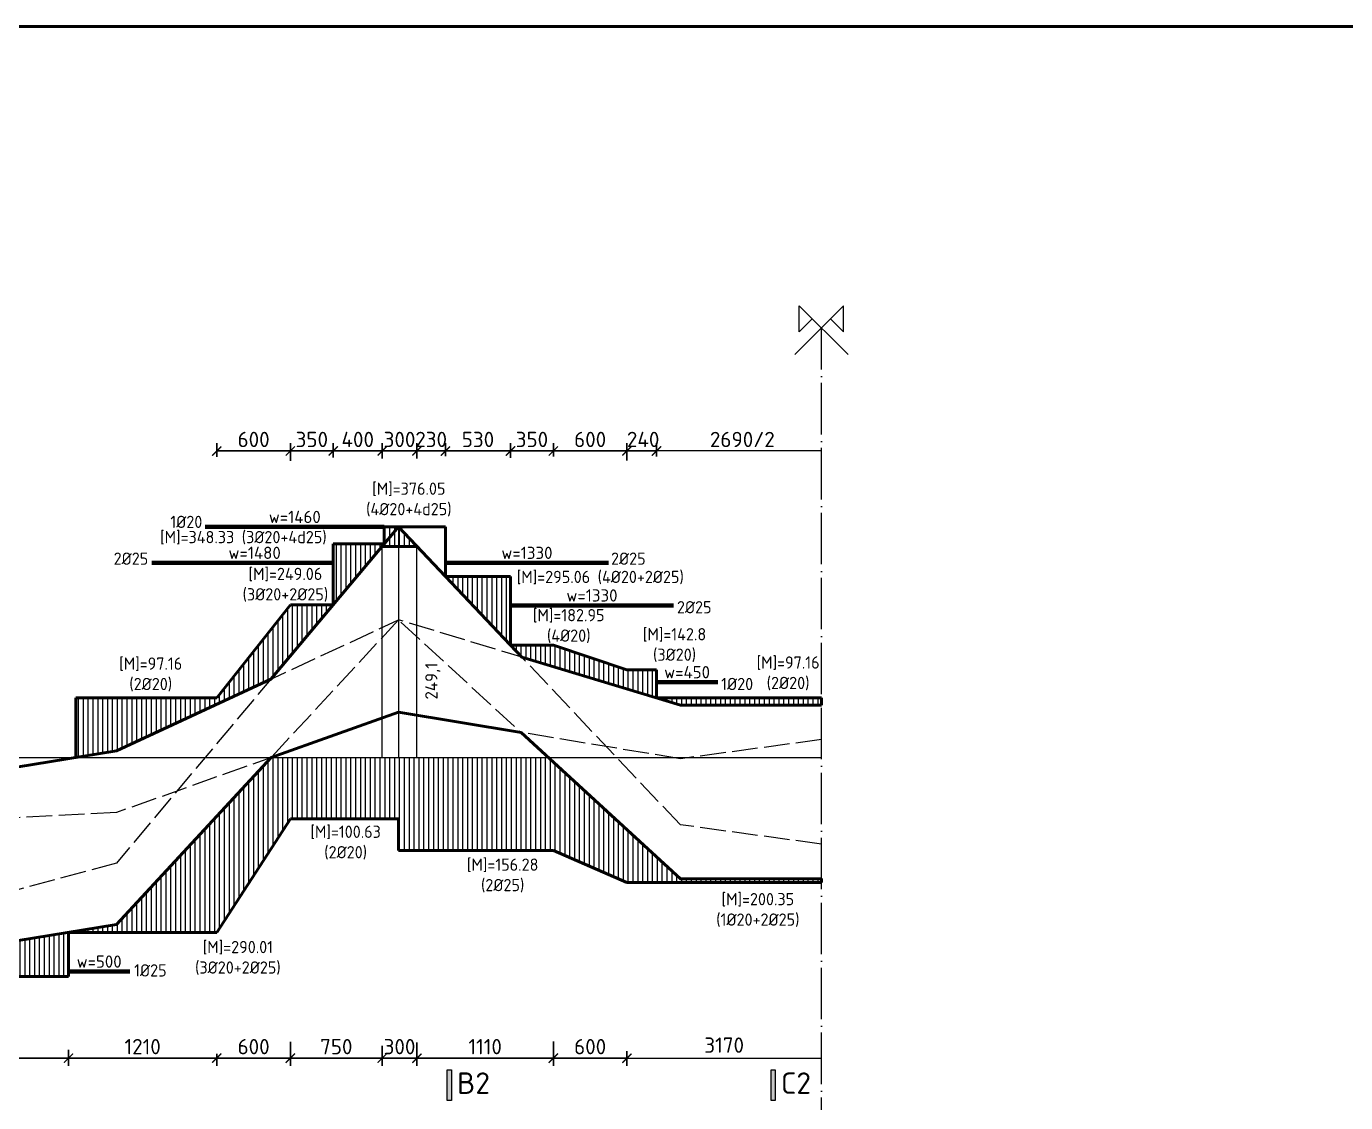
# Model space of a CAD drawing. Header units: millimetres. Extents: x 0 to 4970, y -594 to 1412.
# Drawn here: x 3608.6 to 3823.9, y 405.2 to 580.8 of the extents above; entities that cross this region are included whole.
import ezdxf

# ---------------------------------------------------------------- set-up
doc = ezdxf.new("R2010")
doc.units = ezdxf.units.MM
doc.header["$LTSCALE"] = 0.35
doc.header["$PDMODE"] = 3
doc.linetypes.add('ACAD_ISO02W100', pattern=[15, 12, -3])
doc.linetypes.add('ACAD_ISO04W100', pattern=[30, 24, -3, 0, -3])
doc.layers.get('0').update_dxf_attribs({"lineweight": 50})
for name, color, linetype, lineweight in [('Cotthepcat', 3, 'Continuous', 70), ('DuongBaoBieuDo', 2, 'Continuous', 50), ('Kich Thuoc', 1, 'Continuous', 20), ('Ky Hieu', 4, 'Continuous', 20), ('NetCat', 7, 'Continuous', 20), ('Text', 40, 'Continuous', 20), ('Truc', 3, 'ACAD_ISO04W100', 20)]:
    doc.layers.add(name, color=color, linetype=linetype, lineweight=lineweight)
doc.styles.get("Standard").update_dxf_attribs({"font": 'isocpeur.ttf'})
doc.styles.add('VN', font='')
doc.styles.get('VN').set_extended_font_data('TCVN 7284')
doc.dimstyles.new('Dim50', dxfattribs={"dimtxt": 2.5, "dimasz": 1.5, "dimexe": 1.25, "dimexo": 0.625, "dimtad": 1, "dimlfac": 50, "dimtxsty": 'Standard', "dimblk": 'ARCHTICK', "dimcen": 2.5, "dimadec": 0, "dimazin": 0, "dimtfac": 1, "dimtmove": 0, "dimatfit": 3, "dimfxl": 1, "dimarcsym": 0})
doc.dimstyles.new('Dim50KT', dxfattribs={"dimtxt": 2.5, "dimasz": 1.5, "dimexe": 1.25, "dimexo": 0.625, "dimtad": 1, "dimlfac": 50, "dimtxsty": 'Standard', "dimblk": 'ARCHTICK', "dimcen": 2.5, "dimse1": 1, "dimse2": 1, "dimsd1": 1, "dimsd2": 1, "dimadec": 0, "dimazin": 0, "dimtfac": 1, "dimtmove": 0, "dimatfit": 3, "dimfxl": 1, "dimarcsym": 0})
doc.dimstyles.new('DimBDBDC', dxfattribs={"dimtxt": 2, "dimasz": 1.5, "dimexe": 1.25, "dimexo": 0.625, "dimtad": 1, "dimlfac": 10, "dimtxsty": 'Standard', "dimblk": 'ARCHTICK', "dimcen": 2.5, "dimse1": 1, "dimse2": 1, "dimsd1": 1, "dimsd2": 1, "dimadec": 0, "dimazin": 0, "dimtfac": 1, "dimtmove": 0, "dimatfit": 3, "dimfxl": 1, "dimarcsym": 0})

# ---------------------------------------------------------------- blocks, each defined once
blk = doc.blocks.new('*D1315')
at = {"layer": 'Defpoints', "color": 0}
for p in [(3615.48, 426.6), (3625.48, 426.6), (3625.48, 426.6)]:
    blk.add_point(p, dxfattribs=at)
at = {"layer": 'Kich Thuoc', "color": 0, "insert": (3620.48, 428.22), "char_height": 2.5, "attachment_point": 5}
blk.add_mtext('{\\H0.8x;w=500}', dxfattribs=at)
blk = doc.blocks.new('_ArchTick')
at = {"color": 0, "linetype": 'ByBlock', "const_width": 0.15}
blk.add_lwpolyline([(-0.5, -0.5), (0.5, 0.5)], dxfattribs=at)
blk = doc.blocks.new('*D1316')
at = {"layer": 'Defpoints', "color": 0}
for p in [(3676.98, 493.27), (3703.58, 493.27), (3703.58, 493.27)]:
    blk.add_point(p, dxfattribs=at)
at = {"layer": 'Kich Thuoc', "color": 0, "insert": (3690.28, 494.9), "char_height": 2.5, "attachment_point": 5}
blk.add_mtext('{\\H0.8x;w=1330}', dxfattribs=at)
blk = doc.blocks.new('*D1317')
at = {"layer": 'Defpoints', "color": 0}
for p in [(3711.41, 473.8), (3721.41, 473.8), (3721.41, 473.8)]:
    blk.add_point(p, dxfattribs=at)
at = {"layer": 'Kich Thuoc', "color": 0, "insert": (3716.41, 475.43), "char_height": 2.5, "attachment_point": 5}
blk.add_mtext('{\\H0.8x;w=450}', dxfattribs=at)
blk = doc.blocks.new('*D1318')
at = {"layer": 'Defpoints', "color": 0}
for p in [(3687.59, 486.33), (3714.19, 486.33), (3714.19, 486.33)]:
    blk.add_point(p, dxfattribs=at)
at = {"layer": 'Kich Thuoc', "color": 0, "insert": (3700.89, 487.95), "char_height": 2.5, "attachment_point": 5}
blk.add_mtext('{\\H0.8x;w=1330}', dxfattribs=at)
blk = doc.blocks.new('*D1242')
at = {"layer": 'Defpoints', "color": 0}
for p in [(3706.59, 511.52), (3706.59, 509.34), (3711.41, 510)]:
    blk.add_point(p, dxfattribs=at)
at = {"layer": 'Kich Thuoc', "color": 0, "lineweight": -2}
for p, q in [((3706.59, 509.97), (3706.59, 512.77)), ((3711.41, 510.62), (3711.41, 512.77)), ((3711.41, 511.52), (3706.59, 511.52))]:
    blk.add_line(p, q, dxfattribs=at)
at = {"layer": 'Kich Thuoc', "color": 0, "lineweight": -2, "xscale": 1.5, "yscale": 1.5, "zscale": 1.5, "rotation": 180}
blk.add_blockref('_ArchTick', (3706.59, 511.52), dxfattribs=at)
at = {"layer": 'Kich Thuoc', "color": 0, "lineweight": -2, "xscale": 1.5, "yscale": 1.5, "zscale": 1.5}
blk.add_blockref('_ArchTick', (3711.41, 511.52), dxfattribs=at)
at = {"layer": 'Kich Thuoc', "color": 0, "insert": (3709.24, 513.4), "char_height": 2.5, "attachment_point": 5}
blk.add_mtext('240', dxfattribs=at)
blk = doc.blocks.new('_None')
blk = doc.blocks.new('*D1243')
at = {"layer": 'Defpoints', "color": 0}
for p in [(3694.59, 511.52), (3694.59, 509.97), (3706.59, 509.34)]:
    blk.add_point(p, dxfattribs=at)
at = {"layer": 'Kich Thuoc', "color": 0, "lineweight": -2}
for p, q in [((3694.59, 510.59), (3694.59, 512.77)), ((3706.59, 509.97), (3706.59, 512.77)), ((3706.59, 511.52), (3694.59, 511.52))]:
    blk.add_line(p, q, dxfattribs=at)
at = {"layer": 'Kich Thuoc', "color": 0, "lineweight": -2, "xscale": 1.5, "yscale": 1.5, "zscale": 1.5, "rotation": 180}
blk.add_blockref('_ArchTick', (3694.59, 511.52), dxfattribs=at)
at = {"layer": 'Kich Thuoc', "color": 0, "lineweight": -2, "xscale": 1.5, "yscale": 1.5, "zscale": 1.5}
blk.add_blockref('_ArchTick', (3706.59, 511.52), dxfattribs=at)
at = {"layer": 'Kich Thuoc', "color": 0, "insert": (3700.59, 513.4), "char_height": 2.5, "attachment_point": 5}
blk.add_mtext('600', dxfattribs=at)
blk = doc.blocks.new('*D1244')
at = {"layer": 'Defpoints', "color": 0}
for p in [(3687.59, 511.52), (3687.59, 509.76), (3694.59, 509.97)]:
    blk.add_point(p, dxfattribs=at)
at = {"layer": 'Kich Thuoc', "color": 0, "lineweight": -2}
for p, q in [((3687.59, 510.38), (3687.59, 512.77)), ((3694.59, 510.59), (3694.59, 512.77)), ((3694.59, 511.52), (3687.59, 511.52))]:
    blk.add_line(p, q, dxfattribs=at)
at = {"layer": 'Kich Thuoc', "color": 0, "lineweight": -2, "xscale": 1.5, "yscale": 1.5, "zscale": 1.5, "rotation": 180}
blk.add_blockref('_ArchTick', (3687.59, 511.52), dxfattribs=at)
at = {"layer": 'Kich Thuoc', "color": 0, "lineweight": -2, "xscale": 1.5, "yscale": 1.5, "zscale": 1.5}
blk.add_blockref('_ArchTick', (3694.59, 511.52), dxfattribs=at)
at = {"layer": 'Kich Thuoc', "color": 0, "insert": (3691.09, 513.4), "char_height": 2.5, "attachment_point": 5}
blk.add_mtext('350', dxfattribs=at)
blk = doc.blocks.new('*D1245')
at = {"layer": 'Defpoints', "color": 0}
for p in [(3676.98, 511.52), (3676.98, 510.38), (3687.59, 509.76)]:
    blk.add_point(p, dxfattribs=at)
at = {"layer": 'Kich Thuoc', "color": 0, "lineweight": -2}
for p, q in [((3676.98, 511.01), (3676.98, 512.77)), ((3687.59, 510.38), (3687.59, 512.77)), ((3687.59, 511.52), (3676.98, 511.52))]:
    blk.add_line(p, q, dxfattribs=at)
at = {"layer": 'Kich Thuoc', "color": 0, "lineweight": -2, "xscale": 1.5, "yscale": 1.5, "zscale": 1.5, "rotation": 180}
blk.add_blockref('_ArchTick', (3676.98, 511.52), dxfattribs=at)
at = {"layer": 'Kich Thuoc', "color": 0, "lineweight": -2, "xscale": 1.5, "yscale": 1.5, "zscale": 1.5}
blk.add_blockref('_ArchTick', (3687.59, 511.52), dxfattribs=at)
at = {"layer": 'Kich Thuoc', "color": 0, "insert": (3682.29, 513.4), "char_height": 2.5, "attachment_point": 5}
blk.add_mtext('530', dxfattribs=at)
blk = doc.blocks.new('*D1246')
at = {"layer": 'Defpoints', "color": 0}
for p in [(3676.98, 511.52), (3672.32, 510.04), (3676.98, 510.04)]:
    blk.add_point(p, dxfattribs=at)
at = {"layer": 'Kich Thuoc', "color": 0, "lineweight": -2}
for p, q in [((3672.32, 510.66), (3672.32, 512.77)), ((3676.98, 510.66), (3676.98, 512.77)), ((3672.32, 511.52), (3676.98, 511.52))]:
    blk.add_line(p, q, dxfattribs=at)
at = {"layer": 'Kich Thuoc', "color": 0, "lineweight": -2, "xscale": 1.5, "yscale": 1.5, "zscale": 1.5, "rotation": 180}
blk.add_blockref('_ArchTick', (3672.32, 511.52), dxfattribs=at)
at = {"layer": 'Kich Thuoc', "color": 0, "lineweight": -2, "xscale": 1.5, "yscale": 1.5, "zscale": 1.5}
blk.add_blockref('_ArchTick', (3676.98, 511.52), dxfattribs=at)
at = {"layer": 'Kich Thuoc', "color": 0, "insert": (3674.65, 513.4), "char_height": 2.5, "attachment_point": 5}
blk.add_mtext('230', dxfattribs=at)
blk = doc.blocks.new('*D1247')
at = {"layer": 'Defpoints', "color": 0}
for p in [(3666.66, 511.52), (3666.66, 509.64), (3672.32, 509.64)]:
    blk.add_point(p, dxfattribs=at)
at = {"layer": 'Kich Thuoc', "color": 0, "lineweight": -2}
for p, q in [((3666.66, 510.27), (3666.66, 512.77)), ((3672.32, 510.27), (3672.32, 512.77)), ((3672.32, 511.52), (3666.66, 511.52))]:
    blk.add_line(p, q, dxfattribs=at)
at = {"layer": 'Kich Thuoc', "color": 0, "lineweight": -2, "xscale": 1.5, "yscale": 1.5, "zscale": 1.5, "rotation": 180}
blk.add_blockref('_ArchTick', (3666.66, 511.52), dxfattribs=at)
at = {"layer": 'Kich Thuoc', "color": 0, "lineweight": -2, "xscale": 1.5, "yscale": 1.5, "zscale": 1.5}
blk.add_blockref('_ArchTick', (3672.32, 511.52), dxfattribs=at)
at = {"layer": 'Kich Thuoc', "color": 0, "insert": (3669.49, 513.4), "char_height": 2.5, "attachment_point": 5}
blk.add_mtext('300', dxfattribs=at)
blk = doc.blocks.new('*D1248')
at = {"layer": 'Defpoints', "color": 0}
for p in [(3658.68, 511.52), (3658.68, 509.84), (3666.66, 509.64)]:
    blk.add_point(p, dxfattribs=at)
at = {"layer": 'Kich Thuoc', "color": 0, "lineweight": -2}
for p, q in [((3658.68, 510.47), (3658.68, 512.77)), ((3666.66, 510.27), (3666.66, 512.77)), ((3666.66, 511.52), (3658.68, 511.52))]:
    blk.add_line(p, q, dxfattribs=at)
at = {"layer": 'Kich Thuoc', "color": 0, "lineweight": -2, "xscale": 1.5, "yscale": 1.5, "zscale": 1.5, "rotation": 180}
blk.add_blockref('_ArchTick', (3658.68, 511.52), dxfattribs=at)
at = {"layer": 'Kich Thuoc', "color": 0, "lineweight": -2, "xscale": 1.5, "yscale": 1.5, "zscale": 1.5}
blk.add_blockref('_ArchTick', (3666.66, 511.52), dxfattribs=at)
at = {"layer": 'Kich Thuoc', "color": 0, "insert": (3662.67, 513.4), "char_height": 2.5, "attachment_point": 5}
blk.add_mtext('400', dxfattribs=at)
blk = doc.blocks.new('*D1249')
at = {"layer": 'Defpoints', "color": 0}
for p in [(3651.68, 511.52), (3651.68, 509.29), (3658.68, 509.84)]:
    blk.add_point(p, dxfattribs=at)
at = {"layer": 'Kich Thuoc', "color": 0, "lineweight": -2}
for p, q in [((3651.68, 509.91), (3651.68, 512.77)), ((3658.68, 510.47), (3658.68, 512.77)), ((3658.68, 511.52), (3651.68, 511.52))]:
    blk.add_line(p, q, dxfattribs=at)
at = {"layer": 'Kich Thuoc', "color": 0, "lineweight": -2, "xscale": 1.5, "yscale": 1.5, "zscale": 1.5, "rotation": 180}
blk.add_blockref('_ArchTick', (3651.68, 511.52), dxfattribs=at)
at = {"layer": 'Kich Thuoc', "color": 0, "lineweight": -2, "xscale": 1.5, "yscale": 1.5, "zscale": 1.5}
blk.add_blockref('_ArchTick', (3658.68, 511.52), dxfattribs=at)
at = {"layer": 'Kich Thuoc', "color": 0, "insert": (3655.18, 513.4), "char_height": 2.5, "attachment_point": 5}
blk.add_mtext('350', dxfattribs=at)
blk = doc.blocks.new('*D1250')
at = {"layer": 'Defpoints', "color": 0}
for p in [(3639.67, 511.52), (3639.67, 509.91), (3651.68, 509.29)]:
    blk.add_point(p, dxfattribs=at)
at = {"layer": 'Kich Thuoc', "color": 0, "lineweight": -2}
for p, q in [((3639.67, 510.54), (3639.67, 512.77)), ((3651.68, 509.91), (3651.68, 512.77)), ((3651.68, 511.52), (3639.67, 511.52))]:
    blk.add_line(p, q, dxfattribs=at)
at = {"layer": 'Kich Thuoc', "color": 0, "lineweight": -2, "xscale": 1.5, "yscale": 1.5, "zscale": 1.5, "rotation": 180}
blk.add_blockref('_ArchTick', (3639.67, 511.52), dxfattribs=at)
at = {"layer": 'Kich Thuoc', "color": 0, "lineweight": -2, "xscale": 1.5, "yscale": 1.5, "zscale": 1.5}
blk.add_blockref('_ArchTick', (3651.68, 511.52), dxfattribs=at)
at = {"layer": 'Kich Thuoc', "color": 0, "insert": (3645.68, 513.4), "char_height": 2.5, "attachment_point": 5}
blk.add_mtext('600', dxfattribs=at)
blk = doc.blocks.new('*D1253')
at = {"layer": 'Defpoints', "color": 0}
for p in [(3615.48, 414.44), (3639.67, 413.82), (3639.67, 412.46)]:
    blk.add_point(p, dxfattribs=at)
at = {"layer": 'Kich Thuoc', "color": 0, "lineweight": -2}
for p, q in [((3615.48, 413.82), (3615.48, 411.21)), ((3615.48, 412.46), (3639.67, 412.46)), ((3639.67, 413.19), (3639.67, 411.21))]:
    blk.add_line(p, q, dxfattribs=at)
at = {"layer": 'Kich Thuoc', "color": 0, "lineweight": -2, "xscale": 1.5, "yscale": 1.5, "zscale": 1.5, "rotation": 180}
blk.add_blockref('_ArchTick', (3615.48, 412.46), dxfattribs=at)
at = {"layer": 'Kich Thuoc', "color": 0, "lineweight": -2, "xscale": 1.5, "yscale": 1.5, "zscale": 1.5}
blk.add_blockref('_ArchTick', (3639.67, 412.46), dxfattribs=at)
at = {"layer": 'Kich Thuoc', "color": 0, "insert": (3627.58, 414.34), "char_height": 2.5, "attachment_point": 5}
blk.add_mtext('1210', dxfattribs=at)
blk = doc.blocks.new('*D1254')
at = {"layer": 'Defpoints', "color": 0}
for p in [(3651.68, 415.74), (3639.67, 413.82), (3651.68, 412.46)]:
    blk.add_point(p, dxfattribs=at)
at = {"layer": 'Kich Thuoc', "color": 0, "lineweight": -2}
for p, q in [((3651.68, 415.12), (3651.68, 411.21)), ((3639.67, 413.19), (3639.67, 411.21)), ((3639.67, 412.46), (3651.68, 412.46))]:
    blk.add_line(p, q, dxfattribs=at)
at = {"layer": 'Kich Thuoc', "color": 0, "lineweight": -2, "xscale": 1.5, "yscale": 1.5, "zscale": 1.5, "rotation": 180}
blk.add_blockref('_ArchTick', (3639.67, 412.46), dxfattribs=at)
at = {"layer": 'Kich Thuoc', "color": 0, "lineweight": -2, "xscale": 1.5, "yscale": 1.5, "zscale": 1.5}
blk.add_blockref('_ArchTick', (3651.68, 412.46), dxfattribs=at)
at = {"layer": 'Kich Thuoc', "color": 0, "insert": (3645.68, 414.34), "char_height": 2.5, "attachment_point": 5}
blk.add_mtext('600', dxfattribs=at)
blk = doc.blocks.new('*D1255')
at = {"layer": 'Defpoints', "color": 0}
for p in [(3651.68, 415.74), (3666.66, 415.1), (3666.66, 412.46)]:
    blk.add_point(p, dxfattribs=at)
at = {"layer": 'Kich Thuoc', "color": 0, "lineweight": -2}
for p, q in [((3651.68, 415.12), (3651.68, 411.21)), ((3666.66, 414.48), (3666.66, 411.21)), ((3651.68, 412.46), (3666.66, 412.46))]:
    blk.add_line(p, q, dxfattribs=at)
at = {"layer": 'Kich Thuoc', "color": 0, "lineweight": -2, "xscale": 1.5, "yscale": 1.5, "zscale": 1.5, "rotation": 180}
blk.add_blockref('_ArchTick', (3651.68, 412.46), dxfattribs=at)
at = {"layer": 'Kich Thuoc', "color": 0, "lineweight": -2, "xscale": 1.5, "yscale": 1.5, "zscale": 1.5}
blk.add_blockref('_ArchTick', (3666.66, 412.46), dxfattribs=at)
at = {"layer": 'Kich Thuoc', "color": 0, "insert": (3659.17, 414.34), "char_height": 2.5, "attachment_point": 5}
blk.add_mtext('750', dxfattribs=at)
blk = doc.blocks.new('*D1256')
at = {"layer": 'Defpoints', "color": 0}
for p in [(3672.32, 415.65), (3666.66, 415.1), (3672.32, 412.46)]:
    blk.add_point(p, dxfattribs=at)
at = {"layer": 'Kich Thuoc', "color": 0, "lineweight": -2}
for p, q in [((3666.66, 414.48), (3666.66, 411.21)), ((3672.32, 415.02), (3672.32, 411.21)), ((3666.66, 412.46), (3672.32, 412.46))]:
    blk.add_line(p, q, dxfattribs=at)
at = {"layer": 'Kich Thuoc', "color": 0, "lineweight": -2, "xscale": 1.5, "yscale": 1.5, "zscale": 1.5, "rotation": 180}
blk.add_blockref('_ArchTick', (3666.66, 412.46), dxfattribs=at)
at = {"layer": 'Kich Thuoc', "color": 0, "lineweight": -2, "xscale": 1.5, "yscale": 1.5, "zscale": 1.5}
blk.add_blockref('_ArchTick', (3672.32, 412.46), dxfattribs=at)
at = {"layer": 'Kich Thuoc', "color": 0, "insert": (3669.49, 414.34), "char_height": 2.5, "attachment_point": 5}
blk.add_mtext('300', dxfattribs=at)
blk = doc.blocks.new('*D1257')
at = {"layer": 'Defpoints', "color": 0}
for p in [(3672.32, 415.65), (3694.59, 415.79), (3694.59, 412.46)]:
    blk.add_point(p, dxfattribs=at)
at = {"layer": 'Kich Thuoc', "color": 0, "lineweight": -2}
for p, q in [((3672.32, 415.02), (3672.32, 411.21)), ((3694.59, 415.17), (3694.59, 411.21)), ((3672.32, 412.46), (3694.59, 412.46))]:
    blk.add_line(p, q, dxfattribs=at)
at = {"layer": 'Kich Thuoc', "color": 0, "lineweight": -2, "xscale": 1.5, "yscale": 1.5, "zscale": 1.5, "rotation": 180}
blk.add_blockref('_ArchTick', (3672.32, 412.46), dxfattribs=at)
at = {"layer": 'Kich Thuoc', "color": 0, "lineweight": -2, "xscale": 1.5, "yscale": 1.5, "zscale": 1.5}
blk.add_blockref('_ArchTick', (3694.59, 412.46), dxfattribs=at)
at = {"layer": 'Kich Thuoc', "color": 0, "insert": (3683.46, 414.34), "char_height": 2.5, "attachment_point": 5}
blk.add_mtext('1110', dxfattribs=at)
blk = doc.blocks.new('*D1258')
at = {"layer": 'Defpoints', "color": 0}
for p in [(3694.59, 415.79), (3706.59, 414.21), (3706.59, 412.46)]:
    blk.add_point(p, dxfattribs=at)
at = {"layer": 'Kich Thuoc', "color": 0, "lineweight": -2}
for p, q in [((3694.59, 415.17), (3694.59, 411.21)), ((3706.59, 413.58), (3706.59, 411.21)), ((3694.59, 412.46), (3706.59, 412.46))]:
    blk.add_line(p, q, dxfattribs=at)
at = {"layer": 'Kich Thuoc', "color": 0, "lineweight": -2, "xscale": 1.5, "yscale": 1.5, "zscale": 1.5, "rotation": 180}
blk.add_blockref('_ArchTick', (3694.59, 412.46), dxfattribs=at)
at = {"layer": 'Kich Thuoc', "color": 0, "lineweight": -2, "xscale": 1.5, "yscale": 1.5, "zscale": 1.5}
blk.add_blockref('_ArchTick', (3706.59, 412.46), dxfattribs=at)
at = {"layer": 'Kich Thuoc', "color": 0, "insert": (3700.59, 414.34), "char_height": 2.5, "attachment_point": 5}
blk.add_mtext('600', dxfattribs=at)
blk = doc.blocks.new('*D1330')
at = {"layer": 'Defpoints', "color": 0}
for p in [(3655.18, 486.43), (3666.66, 461.52), (3676.75, 461.52)]:
    blk.add_point(p, dxfattribs=at)
at = {"layer": 'Kich Thuoc', "color": 0, "insert": (3674.92, 473.98), "char_height": 2, "attachment_point": 5, "rotation": 90}
blk.add_mtext('249,1', dxfattribs=at)
blk = doc.blocks.new('*D1331')
at = {"layer": 'Defpoints', "color": 0}
for p in [(3637.8, 499.13), (3667, 499.13), (3667, 499.13)]:
    blk.add_point(p, dxfattribs=at)
at = {"layer": 'Kich Thuoc', "color": 0, "insert": (3652.4, 500.76), "char_height": 2.5, "attachment_point": 5}
blk.add_mtext('{\\H0.8x;w=1460}', dxfattribs=at)
blk = doc.blocks.new('*D1294')
at = {"layer": 'Defpoints', "color": 0}
for p in [(3631.25, 493.27), (3660.45, 493.27), (3660.45, 493.27)]:
    blk.add_point(p, dxfattribs=at)
at = {"layer": 'Kich Thuoc', "color": 0, "insert": (3645.85, 494.9), "char_height": 2.5, "attachment_point": 5}
blk.add_mtext('{\\H0.8x;w=1480}', dxfattribs=at)
blk = doc.blocks.new('*D1305')
at = {"layer": 'Defpoints', "color": 0}
for p in [(3569.1, 413.5), (3615.48, 413.82), (3615.48, 412.46)]:
    blk.add_point(p, dxfattribs=at)
at = {"layer": 'Kich Thuoc', "color": 0, "lineweight": -2}
for p, q in [((3569.1, 412.88), (3569.1, 411.21)), ((3569.1, 412.46), (3615.48, 412.46)), ((3615.48, 413.19), (3615.48, 411.21))]:
    blk.add_line(p, q, dxfattribs=at)
at = {"layer": 'Kich Thuoc', "color": 0, "lineweight": -2, "xscale": 1.5, "yscale": 1.5, "zscale": 1.5, "rotation": 180}
blk.add_blockref('_ArchTick', (3569.1, 412.46), dxfattribs=at)
at = {"layer": 'Kich Thuoc', "color": 0, "lineweight": -2, "xscale": 1.5, "yscale": 1.5, "zscale": 1.5}
blk.add_blockref('_ArchTick', (3615.48, 412.46), dxfattribs=at)
at = {"layer": 'Kich Thuoc', "color": 0, "insert": (3592.29, 414.34), "char_height": 2.5, "attachment_point": 5}
blk.add_mtext('2320', dxfattribs=at)

msp = doc.modelspace()

# ---------------------------------------------------------------- hatches: boundary and pattern name
at = {"layer": 'Ky Hieu'}
h = msp.add_hatch(dxfattribs=at)
h.set_pattern_fill('LINE', color=256, scale=0.25, angle=90, style=0)
h.paths.add_polyline_path([(3666.999473, 496.35336), (3658.675656, 496.35336), (3658.675656, 486.43336)])
h.paths.add_polyline_path([(3676.978813, 499.13336), (3669.332156, 499.13336), (3669.322087, 499.12136), (3676.967453, 491.04536), (3676.978813, 491.04536)], flags=17)
h.paths.add_polyline_path([(3669.322087, 499.12136), (3666.663835, 495.95336), (3669.322087, 495.95336)])
h.paths.add_polyline_path([(3669.322087, 499.12136), (3669.322087, 495.95336), (3672.321161, 495.95336)], flags=16)
h.paths.add_polyline_path([(3669.322087, 499.12136), (3687.591067, 479.82336), (3687.592737, 479.82336), (3687.592737, 491.04536), (3676.978813, 491.04536), (3676.978813, 499.13336), (3666.999473, 499.13336), (3666.999473, 496.35336)])
h = msp.add_hatch(dxfattribs=at)
h.set_pattern_fill('LINE', color=256, scale=0.25, angle=90, style=0)
h.paths.add_polyline_path([(3531.322087, 461.52336), (3531.322087, 451.487328), (3541.378435, 451.487328), (3553.422996, 432.97336), (3569.096413, 432.97336)])
h.paths.add_polyline_path([(3569.096413, 432.97336), (3569.096413, 425.79336), (3615.478458, 425.79336), (3615.478458, 432.97336), (3577.322087, 426.75636)])
h.paths.add_polyline_path([(3651.675656, 451.487328), (3669.322087, 451.487328), (3669.322087, 446.31336), (3694.592737, 446.31336), (3706.592737, 441.14336), (3738.322087, 441.14336), (3738.322087, 441.70236), (3715.322087, 441.70236), (3693.746933, 461.52336), (3669.322087, 461.52336), (3648.607321, 461.52336), (3648.534103, 461.497328), (3623.322087, 434.25136), (3615.478458, 432.97336), (3639.674538, 432.97336)])
h.paths.add_polyline_path([(3648.487464, 474.291472), (3658.675656, 486.43336), (3651.675656, 486.43336), (3639.674538, 471.24336), (3616.649816, 471.24336), (3616.649816, 461.52336), (3623.322087, 462.61036)])
h = msp.add_hatch(dxfattribs=at)
h.set_pattern_fill('LINE', color=256, scale=0.25, angle=90, style=0)
h.paths.add_polyline_path([(3694.592737, 479.82336), (3687.591067, 479.82336), (3689.422805, 477.888448), (3711.413742, 471.24336), (3711.413742, 475.80336), (3706.592737, 475.80336)])
h = msp.add_hatch(dxfattribs=at)
h.set_pattern_fill('LINE', color=256, scale=0.25, angle=90, style=0)
h.paths.add_polyline_path([(3738.322087, 471.24336), (3711.413742, 471.24336), (3715.322087, 470.06236), (3738.322087, 470.06236)])
at = {"layer": 'NetCat'}
h = msp.add_hatch(color=256, dxfattribs=at)
h.paths.add_polyline_path([(3677.25402, 410.543882), (3677.95402, 410.543882), (3677.95402, 405.543882), (3677.25402, 405.543882)])
edge = h.paths.add_edge_path(flags=17)
edge.add_line((3677.25402, 405.543882), (3677.25402, 410.543882))
h = msp.add_hatch(color=256, dxfattribs=at)
h.paths.add_polyline_path([(3730.100646, 410.543882), (3730.800646, 410.543882), (3730.800646, 405.543882), (3730.100646, 405.543882)])
edge = h.paths.add_edge_path(flags=17)
edge.add_line((3730.100646, 405.543882), (3730.100646, 410.543882))

# ---------------------------------------------------------------- linework, layer by layer
msp.add_lwpolyline([(3356.07698, 580.785388), (3894.119492, 580.785388), (3894.119492, 139.638217), (3356.07698, 139.638217)], close=True)
at = {"layer": 'Cotthepcat'}
for p, q in [((3666.999473, 499.13336), (3637.799473, 499.13336)), ((3629.075656, 493.274791), (3658.675656, 493.274791)), ((3703.578813, 493.274791), (3676.978813, 493.274791)), ((3714.191067, 486.325977), (3687.591067, 486.325977)), ((3711.413742, 473.80336), (3721.413742, 473.80336)), ((3625.478458, 426.596597), (3615.478458, 426.596597))]:
    msp.add_line(p, q, dxfattribs=at)
at = {"layer": 'DuongBaoBieuDo'}
for p, q in [((3676.978813, 499.13336), (3666.999473, 499.13336)), ((3666.999473, 496.35336), (3666.999473, 499.13336)), ((3676.978813, 491.04536), (3676.978813, 499.13336)), ((3658.675656, 486.43336), (3658.675656, 496.35336)), ((3666.999473, 496.35336), (3658.675656, 496.35336)), ((3672.321161, 495.95336), (3666.663835, 495.95336)), ((3676.978813, 491.04536), (3687.592737, 491.04536)), ((3676.978813, 491.04536), (3687.592737, 491.04536)), ((3687.591067, 491.04536), (3687.591067, 479.82336)), ((3639.674538, 471.24336), (3651.675656, 486.43336)), ((3651.675656, 486.43336), (3658.675656, 486.43336)), ((3687.591067, 479.82336), (3694.592737, 479.82336)), ((3694.592737, 479.82336), (3706.592737, 475.80336)), ((3706.592737, 475.80336), (3711.413742, 475.80336)), ((3711.413742, 471.24336), (3711.413742, 475.80336)), ((3711.413742, 475.80336), (3711.413742, 471.24336)), ((3616.649816, 461.52336), (3616.649816, 471.24336)), ((3616.649816, 471.24336), (3639.674538, 471.24336)), ((3711.413742, 471.24336), (3738.322087, 471.24336)), ((3738.322087, 471.24336), (3738.322087, 470.06236)), ((3651.675656, 451.487328), (3639.674538, 432.97336)), ((3669.322087, 451.487328), (3651.675656, 451.487328)), ((3669.322087, 446.31336), (3669.322087, 451.487328)), ((3694.592737, 446.31336), (3669.322087, 446.31336)), ((3706.592737, 441.14336), (3694.592737, 446.31336)), ((3738.322087, 441.14336), (3706.592737, 441.14336)), ((3639.674538, 432.97336), (3615.478458, 432.97336)), ((3615.478458, 432.97336), (3615.478458, 425.79336)), ((3615.478458, 425.79336), (3569.096413, 425.79336))]:
    msp.add_line(p, q, dxfattribs=at)
for points in [[(3531.322087, 461.52336), (3577.322087, 455.11636), (3623.322087, 462.61036), (3648.487464, 474.291472), (3669.322087, 499.12136), (3689.422805, 477.888448), (3715.322087, 470.06236), (3738.322087, 470.06236)], [(3531.322087, 461.52336), (3577.322087, 426.75636), (3623.322087, 434.25136), (3648.534103, 461.497328), (3669.322087, 468.88836), (3689.321049, 465.589401), (3715.322087, 441.70236), (3738.322087, 441.70236), (3738.322087, 441.14336)]]:
    msp.add_lwpolyline(points, dxfattribs=at)
at = {"layer": 'Kich Thuoc'}
for p, q in [((3711.413742, 510.620114), (3711.413742, 512.770094)), ((3738.322087, 511.520094), (3711.413742, 511.520094)), ((3669.322087, 499.12136), (3669.322087, 461.52336)), ((3661.573879, 496.35336), (3666.999473, 496.35336)), ((3666.663835, 461.52336), (3666.663835, 495.95336)), ((3672.321161, 461.52336), (3672.321161, 495.95336)), ((3531.322087, 461.52336), (3669.322087, 461.52336)), ((3669.322087, 461.52336), (3738.322087, 461.52336)), ((3706.592737, 413.584252), (3706.592737, 411.214709)), ((3706.592737, 412.464709), (3738.322087, 412.464709))]:
    msp.add_line(p, q, dxfattribs=at)
at = {"layer": 'Ky Hieu'}
for p, q in [((3741.932521, 535.201472), (3733.978947, 527.247898)), ((3734.711653, 535.201472), (3742.665227, 527.247898)), ((3734.711653, 530.958831), (3734.711653, 535.201472)), ((3741.932521, 530.958831), (3741.932521, 535.201472)), ((3736.832973, 533.080152), (3734.711653, 530.958831)), ((3739.8112, 533.080152), (3741.932521, 530.958831)), ((3715.322087, 461.52336), (3715.322087, 461.30036))]:
    msp.add_line(p, q, dxfattribs=at)
at = {"layer": 'Ky Hieu', "linetype": 'ACAD_ISO02W100'}
for p, q in [((3669.322087, 499.12136), (3623.322087, 444.30036)), ((3715.322087, 450.53036), (3669.322087, 499.12136)), ((3669.322087, 483.96236), (3623.322087, 434.25136)), ((3623.322087, 462.61036), (3669.322087, 483.96236)), ((3715.322087, 470.06236), (3669.322087, 483.96236)), ((3715.322087, 441.70236), (3669.322087, 483.96236)), ((3715.322087, 470.06236), (3738.322087, 470.06236)), ((3669.322087, 468.88836), (3623.322087, 452.53336)), ((3715.322087, 461.30036), (3669.322087, 468.88836)), ((3738.322087, 464.44636), (3715.322087, 461.30036)), ((3623.322087, 462.61036), (3577.322087, 455.11636)), ((3623.322087, 452.53336), (3577.322087, 450.11936)), ((3738.322087, 447.37936), (3715.322087, 450.53036)), ((3623.322087, 444.30036), (3577.322087, 431.80936)), ((3738.322087, 441.70236), (3715.322087, 441.70236)), ((3623.322087, 434.25136), (3577.322087, 426.75636))]:
    msp.add_line(p, q, dxfattribs=at)
at = {"layer": 'NetCat'}
for p, q in [((3677.25402, 405.543882), (3677.25402, 410.543882)), ((3677.25402, 405.543882), (3677.25402, 410.543882)), ((3730.100646, 405.543882), (3730.100646, 410.543882)), ((3730.100646, 405.543882), (3730.100646, 410.543882))]:
    msp.add_line(p, q, dxfattribs=at)
for points in [[(3677.25402, 410.543882), (3677.95402, 410.543882), (3677.95402, 405.543882), (3677.25402, 405.543882), (3677.25402, 410.543882)], [(3730.100646, 410.543882), (3730.800646, 410.543882), (3730.800646, 405.543882), (3730.100646, 405.543882), (3730.100646, 410.543882)]]:
    msp.add_lwpolyline(points, dxfattribs=at)
at = {"layer": 'Truc'}
msp.add_line((3738.322087, 238.62548), (3738.322087, 531.591038), dxfattribs=at)

# ---------------------------------------------------------------- block references
at = {"layer": 'Kich Thuoc', "xscale": 1.5, "yscale": 1.5, "zscale": 1.5, "rotation": 180}
for p in [(3711.413742, 511.520094), (3706.592737, 412.464709)]:
    msp.add_blockref('_ArchTick', p, dxfattribs=at)

# ---------------------------------------------------------------- texts
at = {"layer": 'Kich Thuoc', "char_height": 2.5, "attachment_point": 5}
for s, insert in [('2690/2', (3725.422688, 513.395094)), ('3170', (3722.457412, 414.589709))]:
    msp.add_mtext(s, dxfattribs=dict(at, insert=insert))
at = {"layer": 'Kich Thuoc', "char_height": 2, "attachment_point": 1, "style": 'VN'}
for s, insert, width in [('1%%C20', (3632.098765, 500.949764), 8.11304175), ('2%%C25', (3622.844946, 494.950026), 8.11304175), ('2%%C25', (3703.997436, 494.950026), 8.11304175), ('2%%C25', (3714.754003, 487.028665), 8.11304175), ('1%%C20', (3721.975007, 474.506048), 8.11304175), ('1%%C25', (3626.192379, 427.78059), 7.87530558)]:
    msp.add_mtext(s, dxfattribs=dict(at, insert=insert, width=width))
at = {"layer": 'Text', "char_height": 2, "attachment_point": 5, "style": 'VN'}
for s, insert, width in [('[M]=376.05\\P(4%%C20+4d25)', (3671.00834, 503.601746), 28.27522987), ('[M]=348.33 (3%%C20+4d25)', (3644.012998, 497.365792), 32.56202008), ('[M]=249.06 \\P(3%%C20+2%%C25)', (3650.868219, 489.700464), 28.27522987), ('[M]=295.06 (4%%C20+2%%C25)', (3702.243488, 490.87458), 32.56202008), ('[M]=182.95\\P(4%%C20)', (3697.098789, 482.96584), 32.56202008), ('[M]=142.8 \\P(3%%C20)', (3714.360867, 479.853551), 28.27522987), ('[M]=97.16 \\P(2%%C20)', (3628.896731, 475.068273), 28.27522987), ('[M]=97.16 \\P(2%%C20)', (3732.888628, 475.242522), 28.27522987), ('[M]=100.63\\P(2%%C20)', (3660.697279, 447.632311), 28.27522987), ('[M]=156.28\\P(2%%C25)', (3686.317241, 442.267533), 28.27522987), ('[M]=200.35\\P(1%%C20+2%%C25)', (3727.953282, 436.639242), 28.27522987), ('[M]=290.01 \\P(3%%C20+2%%C25)', (3643.115925, 428.822167), 28.27522987)]:
    msp.add_mtext(s, dxfattribs=dict(at, insert=insert, width=width))
at = {"layer": 'Text', "char_height": 3.5, "width": 11.43756339, "attachment_point": 1}
for s, insert in [('B2', (3678.877414, 410.141249)), ('C2', (3731.72404, 410.141249))]:
    msp.add_mtext(s, dxfattribs=dict(at, insert=insert))

# ---------------------------------------------------------------- dimensions: what is measured, and where the dimension line sits
at = {"layer": 'Kich Thuoc'}
for base, p1, p2, text, override, picture, middle in [((3639.674538, 511.520094), (3651.675656, 509.288373), (3639.674538, 509.913373), '600', {"dimtmove": 1}, '*D1250', (3645.675097, 513.395094)), ((3658.675656, 511.520094), (3666.663835, 509.643292), (3658.675656, 509.841389), '400', {"dimtmove": 1}, '*D1248', (3662.669746, 513.395094)), ((3676.978813, 511.520094), (3687.592737, 509.759779), (3676.978813, 510.384779), '530', {"dimtmove": 1, "dimldrblk": 'None'}, '*D1245', (3682.285775, 513.395094)), ((3639.674538, 412.464709), (3615.478458, 414.443256), (3639.674538, 413.818256), '1210', {"dimtmove": 1}, '*D1253', (3627.576498, 414.339709)), ((3651.675656, 412.464709), (3639.674538, 413.818256), (3651.675656, 415.742698), '600', {"dimtmove": 1}, '*D1254', (3645.675097, 414.339709)), ((3666.663835, 412.464709), (3651.675656, 415.742698), (3666.663835, 415.104279), '750', {"dimtmove": 1}, '*D1255', (3659.169746, 414.339709)), ((3694.592737, 412.464709), (3672.321161, 415.645628), (3694.592737, 415.793065), '1110', {"dimtmove": 1}, '*D1257', (3683.456949, 414.339709))]:
    dim = msp.add_linear_dim(base=base, p1=p1, p2=p2, text=text, dimstyle='Dim50', override=override, dxfattribs=at)
    dim.commit()
    dim.dimension.update_dxf_attribs({"geometry": picture, "text_midpoint": middle})
for base, p1, p2, override, picture, middle in [((3651.675656, 511.520094), (3658.675656, 509.841389), (3651.675656, 509.288373), {"dimtmove": 1}, '*D1249', (3655.175656, 513.395094)), ((3687.592737, 511.520094), (3694.592737, 509.965151), (3687.592737, 509.759779), {"dimtmove": 1, "dimldrblk": 'None'}, '*D1244', (3691.092737, 513.395094)), ((3694.592737, 511.520094), (3706.592737, 509.340151), (3694.592737, 509.965151), {"dimtmove": 1, "dimldrblk": 'None'}, '*D1243', (3700.592737, 513.395094)), ((3706.592737, 412.464709), (3694.592737, 415.793065), (3706.592737, 414.209252), {"dimtmove": 1}, '*D1258', (3700.592737, 414.339709))]:
    dim = msp.add_linear_dim(base=base, p1=p1, p2=p2, dimstyle='Dim50', override=override, dxfattribs=at)
    dim.commit()
    dim.dimension.update_dxf_attribs({"geometry": picture, "text_midpoint": middle})
for base, p1, p2, text, dimstyle, picture, middle in [((3666.663835, 511.520094), (3672.321161, 509.643292), (3666.663835, 509.643292), '300', 'Dim50', '*D1247', (3669.492498, 511.520094)), ((3676.978813, 511.520094), (3672.321161, 510.039075), (3676.978813, 510.039075), '230', 'Dim50', '*D1246', (3674.649987, 511.520094)), ((3721.413742, 473.80336), (3711.413742, 473.80336), (3721.413742, 473.80336), '{\\H0.8x;w=450}', 'Dim50KT', '*D1317', (3716.413742, 473.80336)), ((3625.478458, 426.596597), (3615.478458, 426.596597), (3625.478458, 426.596597), '{\\H0.8x;w=<>}', 'Dim50KT', '*D1315', (3620.478458, 426.596597))]:
    dim = msp.add_linear_dim(base=base, p1=p1, p2=p2, text=text, dimstyle=dimstyle, dxfattribs=at)
    dim.commit()
    dim.dimension.update_dxf_attribs({"geometry": picture, "text_midpoint": middle, "dimtype": 160})
for base, p1, p2, text, override, picture, middle in [((3706.592737, 511.520094), (3711.413742, 509.995114), (3706.592737, 509.340151), '240', {"dimtmove": 1, "dimldrblk": 'None'}, '*D1242', (3709.236009, 511.520094)), ((3672.321161, 412.464709), (3666.663835, 415.104279), (3672.321161, 415.645628), '300', {"dimtmove": 1}, '*D1256', (3669.492498, 412.464709))]:
    dim = msp.add_linear_dim(base=base, p1=p1, p2=p2, text=text, dimstyle='Dim50', override=override, dxfattribs=at)
    dim.commit()
    dim.dimension.update_dxf_attribs({"geometry": picture, "text_midpoint": middle, "dimtype": 160})
for base, p1, p2, text, dimstyle, picture, middle in [((3666.999473, 499.13336), (3637.799473, 499.13336), (3666.999473, 499.13336), '{\\H0.8x;w=<>}', 'Dim50KT', '*D1331', (3652.399473, 500.75836)), ((3660.452321, 493.274791), (3631.252321, 493.274791), (3660.452321, 493.274791), '{\\H0.8x;w=1480}', 'Dim50KT', '*D1294', (3645.852321, 494.899791)), ((3703.578813, 493.274791), (3676.978813, 493.274791), (3703.578813, 493.274791), '{\\H0.8x;w=<>}', 'Dim50KT', '*D1316', (3690.278813, 494.899791)), ((3714.191067, 486.325977), (3687.591067, 486.325977), (3714.191067, 486.325977), '{\\H0.8x;w=<>}', 'Dim50KT', '*D1318', (3700.891067, 487.950977)), ((3615.478458, 412.464709), (3569.096413, 413.50411), (3615.478458, 413.818256), '2320', 'Dim50', '*D1305', (3592.287435, 414.339709))]:
    dim = msp.add_linear_dim(base=base, p1=p1, p2=p2, text=text, dimstyle=dimstyle, dxfattribs=at)
    dim.commit()
    dim.dimension.update_dxf_attribs({"geometry": picture, "text_midpoint": middle})
dim = msp.add_linear_dim(base=(3676.747681, 461.52336), p1=(3655.175656, 486.43336), p2=(3666.663835, 461.52336), angle=90, dimstyle='DimBDBDC', dxfattribs=at)
dim.commit()
dim.dimension.update_dxf_attribs({"geometry": '*D1330', "text_midpoint": (3674.922681, 473.97836)})

doc.saveas('drawing.dxf')
